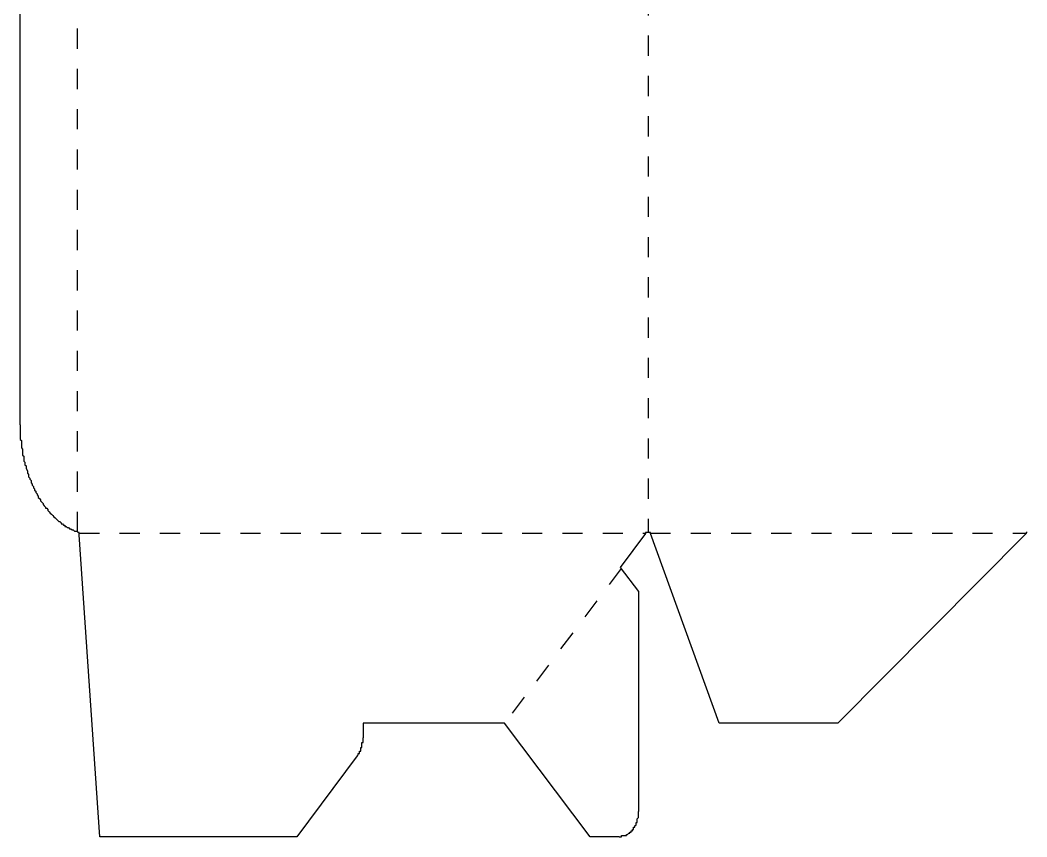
# Model space of a CAD drawing. Extents: x 11 to 1177, y -986 to -13.
# Drawn here: x 11 to 611, y -986 to -500 of the extents above; entities that cross this region are included whole.
import ezdxf

# ---------------------------------------------------------------- set-up
doc = ezdxf.new("R2010")
doc.units = 0
doc.linetypes.add('DASHED', pattern=[24, 12, -12])
doc.layers.add('CREASE', color=5, linetype='DASHED')
doc.layers.add('CUT', color=1, linetype='CONTINUOUS')

msp = doc.modelspace()

# ---------------------------------------------------------------- linework, layer by layer
at = {"layer": 'CREASE'}
for p, q in [((385.16, -292.93), (385.16, -804.72)), ((45, -804.72), (45, -294.8)), ((46.13, -805.41), (384.03, -805.41)), ((386.65, -805.41), (610.43, -805.41)), ((369.14, -826.5), (299.56, -918.8))]:
    msp.add_line(p, q, dxfattribs=at)
at = {"layer": 'CUT'}
for p, q in [((10.8, -740.88), (10.8, -308.16)), ((10.8, -740.88), (10.8, -741.6)), ((10.8, -741.6), (10.8, -742.32)), ((10.8, -742.32), (10.8, -743.04)), ((10.8, -743.04), (10.8, -744.48)), ((10.8, -744.48), (10.8, -745.2)), ((10.8, -745.2), (10.8, -745.92)), ((10.8, -745.92), (10.8, -746.64)), ((10.8, -746.64), (10.8, -747.36)), ((10.8, -747.36), (10.8, -748.8)), ((10.8, -748.8), (10.8, -749.52)), ((10.8, -749.52), (11.52, -750.24)), ((11.52, -750.24), (11.52, -750.96)), ((11.52, -750.96), (11.52, -751.68)), ((11.52, -751.68), (11.52, -753.12)), ((11.52, -753.12), (11.52, -753.84)), ((11.52, -753.84), (11.52, -754.56)), ((11.52, -754.56), (12.24, -755.28)), ((12.24, -755.28), (12.24, -756)), ((12.24, -756), (12.24, -757.44)), ((12.24, -757.44), (12.24, -758.16)), ((12.24, -758.16), (12.24, -758.88)), ((12.24, -758.88), (12.96, -759.6)), ((12.96, -759.6), (12.96, -760.32)), ((12.96, -760.32), (12.96, -761.04)), ((12.96, -761.04), (12.96, -762.48)), ((12.96, -762.48), (13.68, -763.2)), ((13.68, -763.2), (13.68, -763.92)), ((13.68, -763.92), (13.68, -764.64)), ((13.68, -764.64), (14.4, -765.36)), ((14.4, -765.36), (14.4, -766.08)), ((14.4, -766.08), (14.4, -766.8)), ((14.4, -766.8), (15.12, -768.24)), ((15.12, -768.24), (15.12, -768.96)), ((15.12, -768.96), (15.12, -769.68)), ((15.12, -769.68), (15.84, -770.4)), ((15.84, -770.4), (15.84, -771.12)), ((15.84, -771.12), (15.84, -771.84)), ((15.84, -771.84), (16.56, -772.56)), ((16.56, -772.56), (16.56, -773.28)), ((16.56, -773.28), (17.28, -774)), ((17.28, -774), (17.28, -774.72)), ((17.28, -774.72), (17.28, -775.44)), ((17.28, -775.44), (18, -776.16)), ((18, -776.16), (18, -776.88)), ((18, -776.88), (18.72, -777.6)), ((18.72, -777.6), (18.72, -778.32)), ((18.72, -778.32), (19.44, -779.04)), ((19.44, -779.04), (19.44, -779.76)), ((19.44, -779.76), (20.16, -780.48)), ((20.16, -780.48), (20.16, -781.2)), ((20.16, -781.2), (20.88, -781.92)), ((20.88, -781.92), (20.88, -782.64)), ((20.88, -782.64), (21.6, -783.36)), ((21.6, -783.36), (21.6, -784.08)), ((21.6, -784.08), (22.32, -784.8)), ((22.32, -784.8), (23.04, -785.52)), ((23.04, -785.52), (23.04, -786.24)), ((23.04, -786.24), (23.76, -786.96)), ((23.76, -786.96), (23.76, -786.96)), ((23.76, -786.96), (24.48, -787.68)), ((24.48, -787.68), (24.48, -788.4)), ((24.48, -788.4), (25.2, -789.12)), ((25.2, -789.12), (25.92, -789.84)), ((25.92, -789.84), (25.92, -790.56)), ((25.92, -790.56), (26.64, -790.56)), ((26.64, -790.56), (27.36, -791.28)), ((27.36, -791.28), (27.36, -792)), ((27.36, -792), (28.08, -792.72)), ((28.08, -792.72), (28.08, -792.72)), ((28.08, -792.72), (28.8, -793.44)), ((28.8, -793.44), (29.52, -794.16)), ((29.52, -794.16), (30.24, -794.88)), ((30.24, -794.88), (30.24, -794.88)), ((30.24, -794.88), (30.96, -795.6)), ((30.96, -795.6), (31.68, -796.32)), ((31.68, -796.32), (31.68, -796.32)), ((31.68, -796.32), (32.4, -797.04)), ((32.4, -797.04), (33.12, -797.76)), ((33.12, -797.76), (33.12, -797.76)), ((33.12, -797.76), (33.84, -798.48)), ((33.84, -798.48), (34.56, -798.48)), ((34.56, -798.48), (35.28, -799.2)), ((35.28, -799.2), (35.28, -799.92)), ((35.28, -799.92), (36, -799.92)), ((36, -799.92), (36.72, -800.64)), ((36.72, -800.64), (37.44, -800.64)), ((37.44, -800.64), (37.44, -801.36)), ((37.44, -801.36), (38.16, -801.36)), ((38.16, -801.36), (38.88, -802.08)), ((38.88, -802.08), (39.6, -802.08)), ((39.6, -802.08), (39.6, -802.08)), ((39.6, -802.08), (40.32, -802.8)), ((40.32, -802.8), (41.04, -802.8)), ((41.04, -802.8), (41.76, -803.52)), ((41.76, -803.52), (42.48, -803.52)), ((42.48, -803.52), (42.48, -803.52)), ((42.48, -803.52), (43.2, -804.24)), ((43.2, -804.24), (43.92, -804.24)), ((43.92, -804.24), (44.64, -804.24)), ((44.64, -804.24), (45.36, -804.96)), ((45.36, -804.96), (45.36, -804.96)), ((46.08, -804.96), (45.36, -804.96)), ((45.36, -804.96), (45.36, -804.96)), ((45.36, -804.96), (45.36, -804.96)), ((45.36, -804.96), (45.36, -804.96)), ((45.36, -804.96), (45.36, -804.96)), ((45.36, -804.96), (45.36, -804.96)), ((45.36, -804.96), (45.36, -804.96)), ((45.36, -804.96), (45.36, -804.96)), ((45.36, -804.96), (45.36, -804.96)), ((45.36, -804.96), (45.36, -804.96)), ((45.36, -804.96), (45.36, -804.96)), ((45.36, -804.96), (45.36, -804.96)), ((45.36, -804.96), (45.36, -804.96)), ((45.36, -804.96), (45.36, -804.96)), ((45.36, -804.96), (45.36, -804.96)), ((45.36, -804.96), (45.36, -804.96)), ((45.36, -804.96), (45.36, -804.96)), ((45.36, -804.96), (45.36, -804.96)), ((45.36, -804.96), (45.36, -804.96)), ((45.36, -804.96), (45.36, -804.96)), ((45.36, -804.96), (45.36, -804.96)), ((45.36, -804.96), (45.36, -804.96)), ((45.36, -804.96), (45.36, -804.96)), ((45.36, -804.96), (45.36, -804.96)), ((45.36, -804.96), (45.36, -804.96)), ((45.36, -804.96), (45.36, -804.96)), ((45.36, -804.96), (45.36, -804.96)), ((45.36, -804.96), (45.36, -804.96)), ((45.36, -804.96), (45.36, -804.96)), ((45.36, -804.96), (45.36, -804.96)), ((45.36, -804.96), (45.36, -804.96)), ((45.36, -804.96), (45.36, -804.96)), ((45.36, -804.96), (45.36, -804.96)), ((45.36, -804.96), (45.36, -804.96)), ((45.36, -804.96), (45.36, -804.96)), ((45.36, -804.96), (45.36, -804.96)), ((45.36, -804.96), (45.36, -804.96)), ((45.36, -804.96), (45.36, -804.96)), ((45.36, -804.96), (45.36, -804.96)), ((45.36, -804.96), (45.36, -804.96)), ((45.36, -804.96), (45.36, -804.96)), ((45.36, -804.96), (45.36, -804.96)), ((45.36, -804.96), (45.36, -804.96)), ((45.36, -804.96), (45.36, -804.96)), ((45.36, -804.96), (45.36, -804.96)), ((45.36, -804.96), (45.36, -804.96)), ((45.36, -804.96), (45.36, -804.96)), ((45.36, -804.96), (45.36, -804.96)), ((45.36, -804.96), (45.36, -804.96)), ((45.36, -804.96), (45.36, -804.96)), ((45.36, -804.96), (45.36, -804.96)), ((45.36, -804.96), (45.36, -804.96)), ((45.36, -804.96), (45.36, -804.96)), ((45.36, -804.96), (45.36, -804.96)), ((45.36, -804.96), (45.36, -804.96)), ((45.36, -804.96), (45.36, -804.96)), ((45.36, -804.96), (45.36, -804.96)), ((45.36, -804.96), (45.36, -804.96)), ((46.08, -805.68), (46.08, -804.96)), ((46.08, -804.96), (46.08, -804.96)), ((46.08, -804.96), (46.08, -804.96)), ((46.08, -804.96), (46.08, -804.96)), ((46.08, -804.96), (46.08, -804.96)), ((46.08, -804.96), (46.08, -804.96)), ((46.08, -804.96), (46.08, -804.96)), ((46.08, -804.96), (46.08, -804.96)), ((46.08, -804.96), (46.08, -804.96)), ((46.08, -804.96), (46.08, -804.96)), ((46.08, -804.96), (46.08, -804.96)), ((46.08, -804.96), (46.08, -804.96)), ((46.08, -804.96), (46.08, -804.96)), ((46.08, -804.96), (46.08, -804.96)), ((46.08, -804.96), (46.08, -804.96)), ((46.08, -804.96), (46.08, -804.96)), ((46.08, -804.96), (46.08, -804.96)), ((46.08, -804.96), (46.08, -804.96)), ((46.08, -804.96), (46.08, -804.96)), ((46.08, -804.96), (46.08, -804.96)), ((46.08, -804.96), (46.08, -804.96)), ((46.08, -804.96), (46.08, -804.96)), ((46.08, -804.96), (46.08, -804.96)), ((46.08, -804.96), (46.08, -804.96)), ((46.08, -804.96), (46.08, -804.96)), ((46.08, -804.96), (46.08, -804.96)), ((46.08, -804.96), (46.08, -804.96)), ((46.08, -804.96), (46.08, -804.96)), ((46.08, -804.96), (46.08, -804.96)), ((46.08, -804.96), (46.08, -804.96)), ((46.08, -804.96), (46.08, -804.96)), ((46.08, -804.96), (46.08, -804.96)), ((46.08, -804.96), (46.08, -804.96)), ((46.08, -804.96), (46.08, -804.96)), ((46.08, -804.96), (46.08, -804.96)), ((46.08, -804.96), (46.08, -804.96)), ((46.08, -806.4), (46.08, -805.68)), ((46.08, -805.68), (46.08, -805.68)), ((46.08, -805.68), (46.08, -805.68)), ((46.08, -805.68), (46.08, -805.68)), ((46.08, -805.68), (46.08, -805.68)), ((46.08, -805.68), (46.08, -805.68)), ((46.08, -805.68), (46.08, -805.68)), ((46.08, -805.68), (46.08, -805.68)), ((46.08, -805.68), (46.08, -805.68)), ((46.08, -805.68), (46.08, -805.68)), ((46.08, -805.68), (46.08, -805.68)), ((46.08, -805.68), (46.08, -805.68)), ((46.08, -805.68), (46.08, -805.68)), ((46.08, -805.68), (46.08, -805.68)), ((46.08, -805.68), (46.08, -805.68)), ((46.08, -805.68), (46.08, -805.68)), ((46.08, -805.68), (46.08, -805.68)), ((46.08, -805.68), (46.08, -805.68)), ((46.08, -805.68), (46.08, -805.68)), ((46.08, -805.68), (46.08, -805.68)), ((46.08, -805.68), (46.08, -805.68)), ((46.08, -805.68), (46.08, -805.68)), ((46.08, -805.68), (46.08, -805.68)), ((46.08, -805.68), (46.08, -805.68)), ((46.08, -805.68), (46.08, -805.68)), ((46.08, -805.68), (46.08, -805.68)), ((46.08, -805.68), (46.08, -805.68)), ((46.08, -805.68), (46.08, -805.68)), ((46.08, -805.68), (46.08, -805.68)), ((46.08, -805.68), (46.08, -805.68)), ((46.08, -805.68), (46.08, -805.68)), ((46.08, -805.68), (46.08, -805.68)), ((46.08, -805.68), (46.08, -805.68)), ((46.08, -805.68), (46.08, -805.68)), ((46.08, -805.68), (46.08, -805.68)), ((46.08, -805.68), (46.08, -805.68)), ((46.08, -805.68), (46.08, -805.68)), ((46.08, -805.68), (46.08, -805.68)), ((46.08, -805.68), (46.08, -805.68)), ((46.08, -805.68), (46.08, -805.68)), ((46.08, -805.68), (46.08, -805.68)), ((46.08, -805.68), (46.08, -805.68)), ((46.08, -805.68), (46.08, -805.68)), ((46.08, -805.68), (46.08, -805.68)), ((46.08, -805.68), (46.08, -805.68)), ((46.08, -805.68), (46.08, -805.68)), ((46.08, -805.68), (46.08, -805.68)), ((46.08, -805.68), (46.08, -805.68)), ((46.08, -805.68), (46.08, -805.68)), ((46.08, -805.68), (46.08, -805.68)), ((46.08, -805.68), (46.08, -805.68)), ((46.08, -805.68), (46.08, -805.68)), ((46.08, -805.68), (46.08, -805.68)), ((46.08, -805.68), (46.08, -805.68)), ((46.08, -805.68), (46.08, -805.68)), ((46.08, -805.68), (46.08, -805.68)), ((46.08, -805.68), (46.08, -805.68)), ((46.08, -805.68), (46.08, -805.68)), ((46.08, -805.68), (46.08, -805.68)), ((46.08, -805.68), (46.08, -805.68)), ((46.08, -805.68), (46.08, -805.68)), ((46.08, -805.68), (46.08, -805.68)), ((46.08, -805.68), (46.08, -805.68)), ((46.08, -805.68), (46.08, -805.68)), ((46.08, -805.68), (46.08, -805.68)), ((58.32, -986.4), (46.08, -806.4)), ((46.08, -806.4), (46.08, -806.4)), ((46.08, -806.4), (46.08, -806.4)), ((46.08, -806.4), (46.08, -806.4)), ((46.08, -806.4), (46.08, -806.4)), ((46.08, -806.4), (46.08, -806.4)), ((46.08, -806.4), (46.08, -806.4)), ((46.08, -806.4), (46.08, -806.4)), ((46.08, -806.4), (46.08, -806.4)), ((46.08, -806.4), (46.08, -806.4)), ((46.08, -806.4), (46.08, -806.4)), ((46.08, -806.4), (46.08, -806.4)), ((46.08, -806.4), (46.08, -806.4)), ((46.08, -806.4), (46.08, -806.4)), ((46.08, -806.4), (46.08, -806.4)), ((46.08, -806.4), (46.08, -806.4)), ((46.08, -806.4), (46.08, -806.4)), ((46.08, -806.4), (46.08, -806.4)), ((46.08, -806.4), (46.08, -806.4)), ((46.08, -806.4), (46.08, -806.4)), ((46.08, -806.4), (46.08, -806.4)), ((46.08, -806.4), (46.08, -806.4)), ((46.08, -806.4), (46.08, -806.4)), ((46.08, -806.4), (46.08, -806.4)), ((46.08, -806.4), (46.08, -806.4)), ((46.08, -806.4), (46.08, -806.4)), ((46.08, -806.4), (46.08, -806.4)), ((46.08, -806.4), (46.08, -806.4)), ((46.08, -806.4), (46.08, -806.4)), ((46.08, -806.4), (46.08, -806.4)), ((46.08, -806.4), (46.08, -806.4)), ((46.08, -806.4), (46.08, -806.4)), ((46.08, -806.4), (46.08, -806.4)), ((46.08, -806.4), (46.08, -806.4)), ((46.08, -806.4), (46.08, -806.4)), ((46.08, -806.4), (46.08, -806.4)), ((46.08, -806.4), (46.08, -806.4)), ((46.08, -806.4), (46.08, -806.4)), ((46.08, -806.4), (46.08, -806.4)), ((46.08, -806.4), (46.08, -806.4)), ((46.08, -806.4), (46.08, -806.4)), ((46.08, -806.4), (46.08, -806.4)), ((383.76, -805.68), (368.64, -825.84)), ((384.48, -804.96), (383.76, -804.96)), ((383.76, -804.96), (383.76, -804.96)), ((383.76, -804.96), (383.76, -804.96)), ((383.76, -804.96), (383.76, -804.96)), ((383.76, -804.96), (383.76, -805.68)), ((383.76, -805.68), (383.76, -805.68)), ((383.76, -805.68), (383.76, -805.68)), ((383.76, -805.68), (383.76, -805.68)), ((383.76, -805.68), (383.76, -805.68)), ((383.76, -805.68), (383.76, -805.68)), ((383.76, -805.68), (383.76, -805.68)), ((385.2, -804.96), (384.48, -804.96)), ((384.48, -804.96), (384.48, -804.96)), ((384.48, -804.96), (384.48, -804.96)), ((384.48, -804.96), (384.48, -804.96)), ((384.48, -804.96), (384.48, -804.96)), ((384.48, -804.96), (384.48, -804.96)), ((384.48, -804.96), (384.48, -804.96)), ((384.48, -804.96), (384.48, -804.96)), ((384.48, -804.96), (384.48, -804.96)), ((384.48, -804.96), (384.48, -804.96)), ((384.48, -804.96), (384.48, -804.96)), ((384.48, -804.96), (384.48, -804.96)), ((384.48, -804.96), (384.48, -804.96)), ((384.48, -804.96), (384.48, -804.96)), ((384.48, -804.96), (384.48, -804.96)), ((384.48, -804.96), (384.48, -804.96)), ((384.48, -804.96), (384.48, -804.96)), ((384.48, -804.96), (384.48, -804.96)), ((384.48, -804.96), (384.48, -804.96)), ((384.48, -804.96), (384.48, -804.96)), ((384.48, -804.96), (384.48, -804.96)), ((384.48, -804.96), (384.48, -804.96)), ((384.48, -804.96), (384.48, -804.96)), ((384.48, -804.96), (384.48, -804.96)), ((384.48, -804.96), (384.48, -804.96)), ((384.48, -804.96), (384.48, -804.96)), ((384.48, -804.96), (384.48, -804.96)), ((384.48, -804.96), (384.48, -804.96)), ((384.48, -804.96), (384.48, -804.96)), ((384.48, -804.96), (384.48, -804.96)), ((384.48, -804.96), (384.48, -804.96)), ((384.48, -804.96), (384.48, -804.96)), ((384.48, -804.96), (384.48, -804.96)), ((384.48, -804.96), (384.48, -804.96)), ((384.48, -804.96), (384.48, -804.96)), ((384.48, -804.96), (384.48, -804.96)), ((384.48, -804.96), (384.48, -804.96)), ((384.48, -804.96), (384.48, -804.96)), ((384.48, -804.96), (384.48, -804.96)), ((384.48, -804.96), (384.48, -804.96)), ((384.48, -804.96), (384.48, -804.96)), ((384.48, -804.96), (384.48, -804.96)), ((384.48, -804.96), (384.48, -804.96)), ((384.48, -804.96), (384.48, -804.96)), ((384.48, -804.96), (384.48, -804.96)), ((384.48, -804.96), (384.48, -804.96)), ((384.48, -804.96), (384.48, -804.96)), ((384.48, -804.96), (384.48, -804.96)), ((384.48, -804.96), (384.48, -804.96)), ((384.48, -804.96), (384.48, -804.96)), ((384.48, -804.96), (384.48, -804.96)), ((384.48, -804.96), (384.48, -804.96)), ((384.48, -804.96), (384.48, -804.96)), ((384.48, -804.96), (384.48, -804.96)), ((384.48, -804.96), (384.48, -804.96)), ((384.48, -804.96), (384.48, -804.96)), ((384.48, -804.96), (384.48, -804.96)), ((384.48, -804.96), (384.48, -804.96)), ((384.48, -804.96), (384.48, -804.96)), ((384.48, -804.96), (384.48, -804.96)), ((384.48, -804.96), (384.48, -804.96)), ((384.48, -804.96), (384.48, -804.96)), ((384.48, -804.96), (384.48, -804.96)), ((384.48, -804.96), (384.48, -804.96)), ((384.48, -804.96), (384.48, -804.96)), ((385.92, -804.96), (385.2, -804.96)), ((385.2, -804.96), (385.2, -804.96)), ((385.2, -804.96), (385.2, -804.96)), ((385.2, -804.96), (385.2, -804.96)), ((385.2, -804.96), (385.2, -804.96)), ((385.2, -804.96), (385.2, -804.96)), ((385.2, -804.96), (385.2, -804.96)), ((385.2, -804.96), (385.2, -804.96)), ((385.2, -804.96), (385.2, -804.96)), ((385.2, -804.96), (385.2, -804.96)), ((385.2, -804.96), (385.2, -804.96)), ((385.2, -804.96), (385.2, -804.96)), ((385.2, -804.96), (385.2, -804.96)), ((385.2, -804.96), (385.2, -804.96)), ((385.2, -804.96), (385.2, -804.96)), ((385.2, -804.96), (385.2, -804.96)), ((385.2, -804.96), (385.2, -804.96)), ((385.2, -804.96), (385.2, -804.96)), ((385.2, -804.96), (385.2, -804.96)), ((385.2, -804.96), (385.2, -804.96)), ((385.2, -804.96), (385.2, -804.96)), ((385.2, -804.96), (385.2, -804.96)), ((385.2, -804.96), (385.2, -804.96)), ((385.2, -804.96), (385.2, -804.96)), ((385.2, -804.96), (385.2, -804.96)), ((385.2, -804.96), (385.2, -804.96)), ((385.2, -804.96), (385.2, -804.96)), ((385.2, -804.96), (385.2, -804.96)), ((385.2, -804.96), (385.2, -804.96)), ((385.2, -804.96), (385.2, -804.96)), ((385.2, -804.96), (385.2, -804.96)), ((385.2, -804.96), (385.2, -804.96)), ((385.2, -804.96), (385.2, -804.96)), ((385.2, -804.96), (385.2, -804.96)), ((385.2, -804.96), (385.2, -804.96)), ((385.2, -804.96), (385.2, -804.96)), ((385.2, -804.96), (385.2, -804.96)), ((385.2, -804.96), (385.2, -804.96)), ((385.2, -804.96), (385.2, -804.96)), ((385.2, -804.96), (385.2, -804.96)), ((385.2, -804.96), (385.2, -804.96)), ((385.2, -804.96), (385.2, -804.96)), ((385.2, -804.96), (385.2, -804.96)), ((385.2, -804.96), (385.2, -804.96)), ((385.2, -804.96), (385.2, -804.96)), ((385.2, -804.96), (385.2, -804.96)), ((385.2, -804.96), (385.2, -804.96)), ((385.2, -804.96), (385.2, -804.96)), ((386.64, -804.96), (385.92, -804.96)), ((385.92, -804.96), (385.92, -804.96)), ((385.92, -804.96), (385.92, -804.96)), ((385.92, -804.96), (385.92, -804.96)), ((385.92, -804.96), (385.92, -804.96)), ((385.92, -804.96), (385.92, -804.96)), ((385.92, -804.96), (385.92, -804.96)), ((385.92, -804.96), (385.92, -804.96)), ((385.92, -804.96), (385.92, -804.96)), ((385.92, -804.96), (385.92, -804.96)), ((385.92, -804.96), (385.92, -804.96)), ((385.92, -804.96), (385.92, -804.96)), ((385.92, -804.96), (385.92, -804.96)), ((385.92, -804.96), (385.92, -804.96)), ((385.92, -804.96), (385.92, -804.96)), ((385.92, -804.96), (385.92, -804.96)), ((385.92, -804.96), (385.92, -804.96)), ((385.92, -804.96), (385.92, -804.96)), ((385.92, -804.96), (385.92, -804.96)), ((385.92, -804.96), (385.92, -804.96)), ((385.92, -804.96), (385.92, -804.96)), ((385.92, -804.96), (385.92, -804.96)), ((385.92, -804.96), (385.92, -804.96)), ((385.92, -804.96), (385.92, -804.96)), ((385.92, -804.96), (385.92, -804.96)), ((385.92, -804.96), (385.92, -804.96)), ((385.92, -804.96), (385.92, -804.96)), ((385.92, -804.96), (385.92, -804.96)), ((385.92, -804.96), (385.92, -804.96)), ((385.92, -804.96), (385.92, -804.96)), ((385.92, -804.96), (385.92, -804.96)), ((385.92, -804.96), (385.92, -804.96)), ((385.92, -804.96), (385.92, -804.96)), ((385.92, -804.96), (385.92, -804.96)), ((385.92, -804.96), (385.92, -804.96)), ((385.92, -804.96), (385.92, -804.96)), ((385.92, -804.96), (385.92, -804.96)), ((385.92, -804.96), (385.92, -804.96)), ((385.92, -804.96), (385.92, -804.96)), ((385.92, -804.96), (385.92, -804.96)), ((385.92, -804.96), (385.92, -804.96)), ((385.92, -804.96), (385.92, -804.96)), ((385.92, -804.96), (385.92, -804.96)), ((385.92, -804.96), (385.92, -804.96)), ((385.92, -804.96), (385.92, -804.96)), ((385.92, -804.96), (385.92, -804.96)), ((386.64, -805.68), (386.64, -804.96)), ((386.64, -804.96), (386.64, -804.96)), ((386.64, -804.96), (386.64, -804.96)), ((386.64, -804.96), (386.64, -804.96)), ((386.64, -804.96), (386.64, -804.96)), ((386.64, -804.96), (386.64, -804.96)), ((386.64, -804.96), (386.64, -804.96)), ((386.64, -804.96), (386.64, -804.96)), ((386.64, -804.96), (386.64, -804.96)), ((386.64, -804.96), (386.64, -804.96)), ((386.64, -804.96), (386.64, -804.96)), ((386.64, -804.96), (386.64, -804.96)), ((386.64, -804.96), (386.64, -804.96)), ((386.64, -804.96), (386.64, -804.96)), ((386.64, -804.96), (386.64, -804.96)), ((386.64, -804.96), (386.64, -804.96)), ((386.64, -804.96), (386.64, -804.96)), ((386.64, -804.96), (386.64, -804.96)), ((386.64, -804.96), (386.64, -804.96)), ((386.64, -804.96), (386.64, -804.96)), ((386.64, -804.96), (386.64, -804.96)), ((386.64, -804.96), (386.64, -804.96)), ((386.64, -804.96), (386.64, -804.96)), ((386.64, -804.96), (386.64, -804.96)), ((427.68, -918.72), (386.64, -805.68)), ((386.64, -805.68), (386.64, -805.68)), ((386.64, -805.68), (386.64, -805.68)), ((386.64, -805.68), (386.64, -805.68)), ((386.64, -805.68), (386.64, -805.68)), ((386.64, -805.68), (386.64, -805.68)), ((386.64, -805.68), (386.64, -805.68)), ((610.56, -805.68), (498.24, -918.72)), ((611.28, -804.96), (610.56, -804.96)), ((610.56, -804.96), (610.56, -804.96)), ((610.56, -804.96), (610.56, -804.96)), ((610.56, -804.96), (610.56, -804.96)), ((610.56, -804.96), (610.56, -804.96)), ((610.56, -804.96), (610.56, -804.96)), ((610.56, -804.96), (610.56, -804.96)), ((610.56, -804.96), (610.56, -804.96)), ((610.56, -804.96), (610.56, -804.96)), ((610.56, -804.96), (610.56, -804.96)), ((610.56, -804.96), (610.56, -804.96)), ((610.56, -804.96), (610.56, -804.96)), ((610.56, -804.96), (610.56, -804.96)), ((610.56, -804.96), (610.56, -804.96)), ((610.56, -804.96), (610.56, -804.96)), ((610.56, -804.96), (610.56, -804.96)), ((610.56, -804.96), (610.56, -804.96)), ((610.56, -804.96), (610.56, -804.96)), ((610.56, -804.96), (610.56, -804.96)), ((610.56, -804.96), (610.56, -804.96)), ((610.56, -804.96), (610.56, -804.96)), ((610.56, -804.96), (610.56, -804.96)), ((610.56, -804.96), (610.56, -804.96)), ((610.56, -804.96), (610.56, -804.96)), ((610.56, -804.96), (610.56, -804.96)), ((610.56, -804.96), (610.56, -804.96)), ((610.56, -804.96), (610.56, -804.96)), ((610.56, -804.96), (610.56, -804.96)), ((610.56, -804.96), (610.56, -804.96)), ((610.56, -804.96), (610.56, -804.96)), ((610.56, -804.96), (610.56, -804.96)), ((610.56, -804.96), (610.56, -804.96)), ((610.56, -804.96), (610.56, -805.68)), ((610.56, -805.68), (610.56, -805.68)), ((610.56, -805.68), (610.56, -805.68)), ((610.56, -805.68), (610.56, -805.68)), ((610.56, -805.68), (610.56, -805.68)), ((610.56, -805.68), (610.56, -805.68)), ((610.56, -805.68), (610.56, -805.68)), ((368.64, -825.84), (379.44, -840.24)), ((379.44, -840.24), (379.44, -971.28)), ((299.52, -918.72), (215.28, -918.72)), ((215.28, -918.72), (215.28, -927.36)), ((350.64, -986.4), (299.52, -918.72)), ((498.24, -918.72), (427.68, -918.72)), ((214.56, -930.96), (214.56, -930.24)), ((214.56, -930.24), (214.56, -930.24)), ((214.56, -930.24), (214.56, -930.24)), ((214.56, -930.24), (214.56, -930.24)), ((214.56, -930.24), (215.28, -930.24)), ((215.28, -928.08), (215.28, -927.36)), ((215.28, -927.36), (215.28, -927.36)), ((215.28, -928.8), (215.28, -928.08)), ((215.28, -928.08), (215.28, -928.08)), ((215.28, -928.08), (215.28, -928.08)), ((215.28, -928.08), (215.28, -928.08)), ((215.28, -928.08), (215.28, -928.08)), ((215.28, -928.08), (215.28, -928.08)), ((215.28, -929.52), (215.28, -928.8)), ((215.28, -928.8), (215.28, -928.8)), ((215.28, -928.8), (215.28, -928.8)), ((215.28, -928.8), (215.28, -928.8)), ((215.28, -928.8), (215.28, -928.8)), ((215.28, -928.8), (215.28, -928.8)), ((215.28, -930.24), (215.28, -929.52)), ((215.28, -929.52), (215.28, -929.52)), ((215.28, -929.52), (215.28, -929.52)), ((215.28, -929.52), (215.28, -929.52)), ((215.28, -929.52), (215.28, -929.52)), ((215.28, -929.52), (215.28, -929.52)), ((215.28, -930.24), (215.28, -930.24)), ((213.12, -936), (213.12, -935.28)), ((213.12, -935.28), (213.12, -935.28)), ((213.12, -935.28), (213.12, -935.28)), ((213.12, -935.28), (213.12, -935.28)), ((213.12, -935.28), (213.84, -935.28)), ((213.12, -936.72), (213.12, -936)), ((213.12, -936), (213.12, -936)), ((213.12, -936), (213.12, -936)), ((213.12, -936), (213.12, -936)), ((213.12, -936), (213.12, -936)), ((213.12, -936), (213.12, -936)), ((213.12, -936), (213.12, -936)), ((213.84, -933.84), (213.84, -933.12)), ((213.84, -933.12), (214.56, -933.12)), ((213.84, -934.56), (213.84, -933.84)), ((213.84, -933.84), (213.84, -933.84)), ((213.84, -933.84), (213.84, -933.84)), ((213.84, -933.84), (213.84, -933.84)), ((213.84, -933.84), (213.84, -933.84)), ((213.84, -933.84), (213.84, -933.84)), ((213.84, -933.84), (213.84, -933.84)), ((213.84, -935.28), (213.84, -934.56)), ((213.84, -934.56), (213.84, -934.56)), ((213.84, -934.56), (213.84, -934.56)), ((213.84, -934.56), (213.84, -934.56)), ((213.84, -934.56), (213.84, -934.56)), ((213.84, -934.56), (213.84, -934.56)), ((213.84, -934.56), (213.84, -934.56)), ((213.84, -935.28), (213.84, -935.28)), ((213.84, -935.28), (213.84, -935.28)), ((214.56, -931.68), (214.56, -930.96)), ((214.56, -930.96), (214.56, -930.96)), ((214.56, -930.96), (214.56, -930.96)), ((214.56, -930.96), (214.56, -930.96)), ((214.56, -930.96), (214.56, -930.96)), ((214.56, -930.96), (214.56, -930.96)), ((214.56, -930.96), (214.56, -930.96)), ((214.56, -932.4), (214.56, -931.68)), ((214.56, -931.68), (214.56, -931.68)), ((214.56, -931.68), (214.56, -931.68)), ((214.56, -931.68), (214.56, -931.68)), ((214.56, -931.68), (214.56, -931.68)), ((214.56, -931.68), (214.56, -931.68)), ((214.56, -933.12), (214.56, -932.4)), ((214.56, -932.4), (214.56, -932.4)), ((214.56, -932.4), (214.56, -932.4)), ((214.56, -932.4), (214.56, -932.4)), ((214.56, -932.4), (214.56, -932.4)), ((214.56, -932.4), (214.56, -932.4)), ((214.56, -932.4), (214.56, -932.4)), ((214.56, -933.12), (214.56, -933.12)), ((214.56, -933.12), (214.56, -933.12)), ((214.56, -933.12), (214.56, -933.12)), ((214.56, -933.12), (214.56, -933.12)), ((211.68, -938.16), (175.68, -986.4)), ((211.68, -938.16), (212.4, -937.44)), ((211.68, -938.16), (211.68, -938.16)), ((211.68, -938.16), (211.68, -938.16)), ((211.68, -938.16), (211.68, -938.16)), ((211.68, -938.16), (211.68, -938.16)), ((212.4, -937.44), (212.4, -936.72)), ((212.4, -936.72), (212.4, -936.72)), ((212.4, -936.72), (212.4, -936.72)), ((212.4, -936.72), (212.4, -936.72)), ((212.4, -936.72), (213.12, -936.72)), ((212.4, -937.44), (212.4, -937.44)), ((212.4, -937.44), (212.4, -937.44)), ((212.4, -937.44), (212.4, -937.44)), ((212.4, -937.44), (212.4, -937.44)), ((212.4, -937.44), (212.4, -937.44)), ((212.4, -937.44), (212.4, -937.44)), ((212.4, -937.44), (212.4, -937.44)), ((213.12, -936.72), (213.12, -936.72)), ((213.12, -936.72), (213.12, -936.72)), ((213.12, -936.72), (213.12, -936.72)), ((379.44, -972), (379.44, -971.28)), ((379.44, -971.28), (379.44, -971.28)), ((379.44, -972.72), (379.44, -972)), ((379.44, -972), (379.44, -972)), ((379.44, -972), (379.44, -972)), ((378, -978.48), (378, -977.76)), ((378, -977.76), (378.72, -977.76)), ((378.72, -975.6), (379.44, -974.88)), ((378.72, -976.32), (378.72, -975.6)), ((378.72, -975.6), (378.72, -975.6)), ((378.72, -975.6), (378.72, -975.6)), ((378.72, -977.04), (378.72, -976.32)), ((378.72, -976.32), (378.72, -976.32)), ((378.72, -976.32), (378.72, -976.32)), ((378.72, -977.76), (378.72, -977.04)), ((378.72, -977.04), (378.72, -977.04)), ((378.72, -977.04), (378.72, -977.04)), ((378.72, -977.04), (378.72, -977.04)), ((378.72, -977.76), (378.72, -977.76)), ((379.44, -973.44), (379.44, -972.72)), ((379.44, -972.72), (379.44, -972.72)), ((379.44, -972.72), (379.44, -972.72)), ((379.44, -972.72), (379.44, -972.72)), ((379.44, -974.16), (379.44, -973.44)), ((379.44, -973.44), (379.44, -973.44)), ((379.44, -973.44), (379.44, -973.44)), ((379.44, -974.88), (379.44, -974.16)), ((379.44, -974.16), (379.44, -974.16)), ((379.44, -974.16), (379.44, -974.16)), ((379.44, -974.88), (379.44, -974.88)), ((379.44, -974.88), (379.44, -974.88)), ((372.96, -984.96), (373.68, -984.24)), ((373.68, -984.24), (373.68, -984.24)), ((373.68, -984.24), (373.68, -984.24)), ((373.68, -984.24), (373.68, -984.24)), ((373.68, -984.24), (373.68, -984.24)), ((373.68, -984.24), (374.4, -984.24)), ((374.4, -984.24), (374.4, -983.52)), ((374.4, -983.52), (374.4, -983.52)), ((374.4, -983.52), (374.4, -983.52)), ((374.4, -983.52), (374.4, -983.52)), ((374.4, -983.52), (375.12, -983.52)), ((375.12, -983.52), (375.12, -982.8)), ((375.12, -982.8), (375.12, -982.8)), ((375.12, -982.8), (375.12, -982.8)), ((375.12, -982.8), (375.12, -982.8)), ((375.12, -982.8), (375.84, -982.8)), ((375.84, -982.8), (375.84, -982.08)), ((375.84, -982.08), (375.84, -982.08)), ((375.84, -982.08), (375.84, -982.08)), ((375.84, -982.08), (375.84, -982.08)), ((375.84, -982.08), (376.56, -982.08)), ((376.56, -981.36), (376.56, -980.64)), ((376.56, -980.64), (377.28, -980.64)), ((376.56, -982.08), (376.56, -981.36)), ((376.56, -981.36), (376.56, -981.36)), ((376.56, -981.36), (376.56, -981.36)), ((376.56, -981.36), (376.56, -981.36)), ((377.28, -979.92), (378, -979.2)), ((377.28, -980.64), (377.28, -979.92)), ((377.28, -979.92), (377.28, -979.92)), ((377.28, -979.92), (377.28, -979.92)), ((377.28, -979.92), (377.28, -979.92)), ((377.28, -980.64), (377.28, -980.64)), ((377.28, -980.64), (377.28, -980.64)), ((378, -979.2), (378, -978.48)), ((378, -978.48), (378, -978.48)), ((378, -978.48), (378, -978.48)), ((378, -978.48), (378, -978.48)), ((378, -979.2), (378, -979.2)), ((378, -979.2), (378, -979.2)), ((175.68, -986.4), (58.32, -986.4)), ((367.92, -986.4), (350.64, -986.4)), ((367.92, -986.4), (368.64, -986.4)), ((368.64, -986.4), (368.64, -986.4)), ((368.64, -986.4), (368.64, -986.4)), ((368.64, -986.4), (368.64, -986.4)), ((368.64, -986.4), (369.36, -986.4)), ((369.36, -986.4), (369.36, -985.68)), ((369.36, -985.68), (370.08, -985.68)), ((369.36, -986.4), (369.36, -986.4)), ((369.36, -986.4), (369.36, -986.4)), ((370.08, -985.68), (370.08, -985.68)), ((370.08, -985.68), (370.08, -985.68)), ((370.08, -985.68), (370.08, -985.68)), ((370.08, -985.68), (370.8, -985.68)), ((370.8, -985.68), (370.8, -985.68)), ((370.8, -985.68), (370.8, -985.68)), ((370.8, -985.68), (370.8, -985.68)), ((370.8, -985.68), (371.52, -985.68)), ((371.52, -985.68), (371.52, -985.68)), ((371.52, -985.68), (371.52, -985.68)), ((371.52, -985.68), (371.52, -985.68)), ((371.52, -985.68), (372.24, -985.68)), ((372.24, -985.68), (372.24, -984.96)), ((372.24, -984.96), (372.24, -984.96)), ((372.24, -984.96), (372.24, -984.96)), ((372.24, -984.96), (372.24, -984.96)), ((372.24, -984.96), (372.96, -984.96)), ((372.96, -984.96), (372.96, -984.96)), ((372.96, -984.96), (372.96, -984.96)), ((372.96, -984.96), (372.96, -984.96))]:
    msp.add_line(p, q, dxfattribs=at)

doc.saveas('drawing.dxf')
